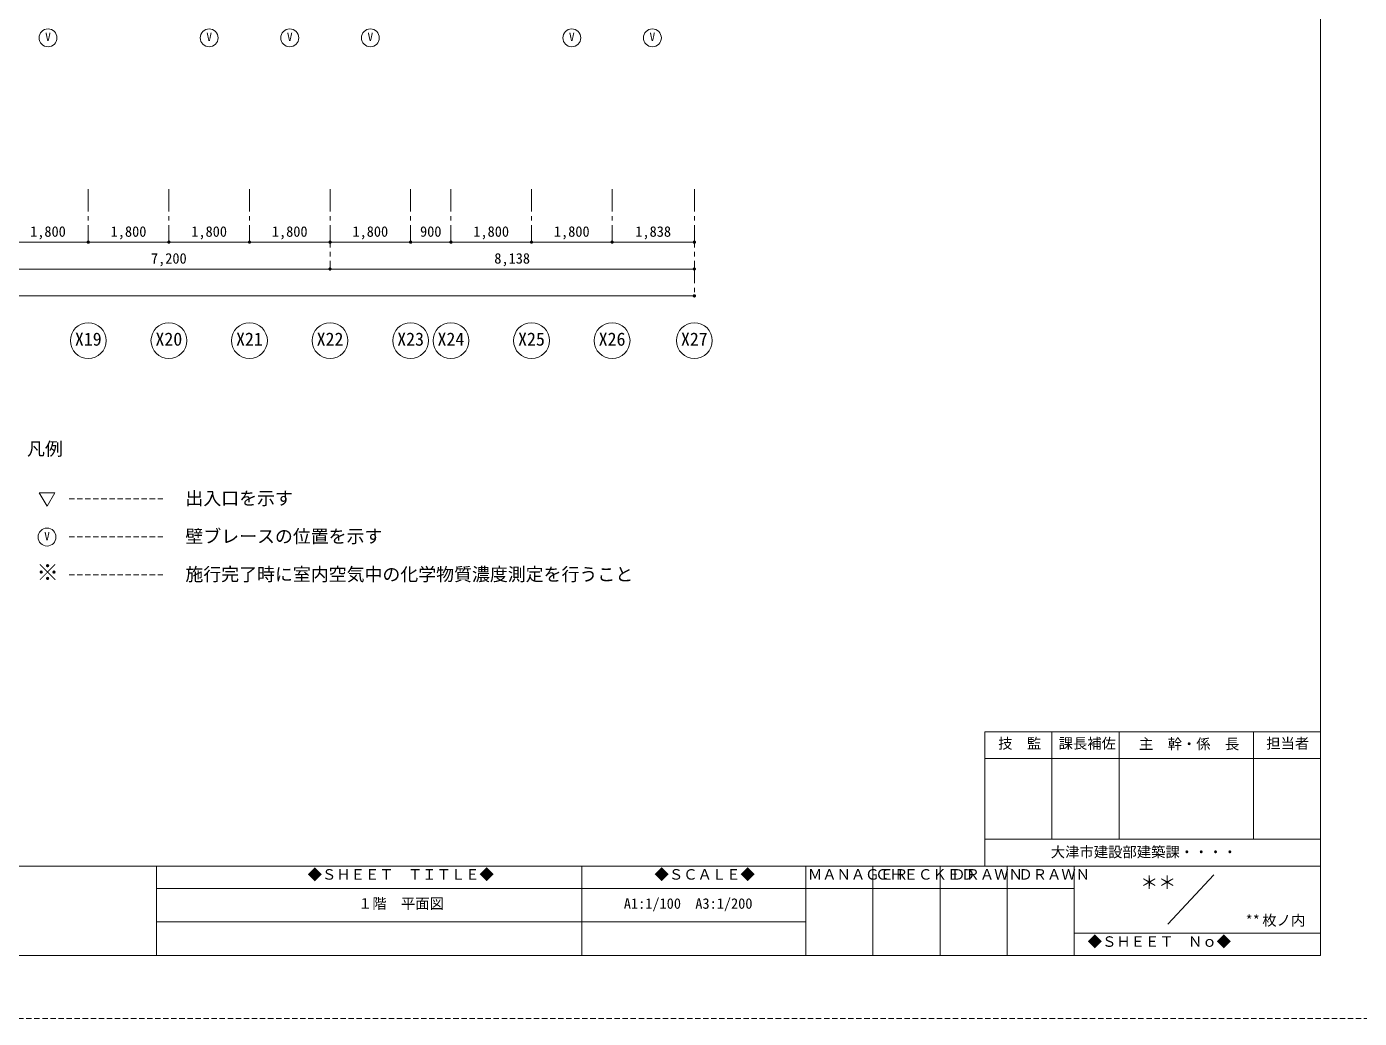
# Model space of a CAD drawing. Units: millimetres at full size, sheet at 1:100. Extents: x -84100 to 167013, y -59450 to 59350.
# Drawn here: x -31030 to -1262, y -59450 to -37303 of the extents above; entities that cross this region are included whole.
import ezdxf
from ezdxf.enums import TextEntityAlignment as Align

# ---------------------------------------------------------------- set-up
doc = ezdxf.new("R2010")
doc.units = ezdxf.units.MM
doc.header["$LTSCALE"] = 100
doc.header["$PDMODE"] = 32
doc.header["$PDSIZE"] = 50
doc.linetypes.add('CHAIN1', pattern=[8, 5, -1, 1, -1])
doc.linetypes.add('DASHED1', pattern=[1.8, 1.2, -0.6])
for name, color, linetype, lineweight in [('0-5_通芯符号', 3, 'CHAIN1', 9), ('0-6_寸法線', 3, 'Continuous', 9), ('1-9_敷地方位', 4, 'Continuous', 9), ('3-1', 5, 'Continuous', 9), ('3-3', 4, 'Continuous', 9), ('F-0', 3, 'Continuous', 9)]:
    doc.layers.add(name, color=color, linetype=linetype, lineweight=lineweight)
doc.layers.add('2-A', color=7, linetype='Continuous')
doc.styles.add('ＭＳ ゴシック', font='')
doc.styles.get('ＭＳ ゴシック').set_extended_font_data('MS Gothic')

msp = doc.modelspace()

# ---------------------------------------------------------------- linework, layer by layer
at = {"layer": '0-5_通芯符号'}
for p, q in [((-29653.5, -40934.7), (-29653.5, -42115.8)), ((-27853.5, -40934.7), (-27853.5, -42115.8)), ((-26053.5, -40934.7), (-26053.5, -42115.8)), ((-24253.5, -40934.7), (-24253.5, -42715.8)), ((-22453.5, -40934.7), (-22453.5, -42115.8)), ((-21553.5, -40934.7), (-21553.5, -42115.8)), ((-19753.5, -40934.7), (-19753.5, -42115.8)), ((-17953.5, -40934.7), (-17953.5, -42115.8)), ((-16116, -40934.7), (-16116, -43315.8))]:
    msp.add_line(p, q, dxfattribs=at)
at = {"layer": '0-5_通芯符号', "linetype": 'Continuous'}
for p, q in [((-31453.5, -42115.8), (-29653.5, -42115.8)), ((-29653.5, -42115.8), (-27853.5, -42115.8)), ((-27853.5, -42115.8), (-26053.5, -42115.8)), ((-26053.5, -42115.8), (-24253.5, -42115.8)), ((-24253.5, -42115.8), (-22453.5, -42115.8)), ((-22453.5, -42115.8), (-21553.5, -42115.8)), ((-21553.5, -42115.8), (-19753.5, -42115.8)), ((-19753.5, -42115.8), (-17953.5, -42115.8)), ((-17953.5, -42115.8), (-16116, -42115.8)), ((-31453.5, -42715.8), (-24253.5, -42715.8)), ((-24253.5, -42715.8), (-16116, -42715.8)), ((-61191, -43315.8), (-16116, -43315.8))]:
    msp.add_line(p, q, dxfattribs=at)
at = {"layer": '0-5_通芯符号'}
for p in [(-29653.5, -42115.8), (-27853.5, -42115.8), (-26053.5, -42115.8), (-24253.5, -42115.8), (-22453.5, -42115.8), (-21553.5, -42115.8), (-19753.5, -42115.8), (-17953.5, -42115.8), (-16116, -42115.8), (-24253.5, -42715.8), (-16116, -42715.8), (-16116, -43315.8)]:
    msp.add_point(p, dxfattribs=at)
at = {"layer": '0-6_寸法線'}
for centre in [(-29653.5, -44315.8), (-27853.5, -44315.8), (-26053.5, -44315.8), (-24253.5, -44315.8), (-22453.5, -44315.8), (-21553.5, -44315.8), (-19753.5, -44315.8), (-17953.5, -44315.8), (-16116, -44315.8)]:
    msp.add_circle(centre, 400, dxfattribs=at)
at = {"layer": '1-9_敷地方位', "color": 7, "linetype": 'DASHED1'}
for p, q in [((-30083.1, -47849.5), (-27987, -47849.5)), ((-30083.1, -48698.6), (-27987, -48698.6)), ((-30083.1, -49547.6), (-27987, -49547.6))]:
    msp.add_line(p, q, dxfattribs=at)
at = {"layer": '3-1'}
for p, q in [((-30748.1, -47714.7), (-30401.7, -47714.7)), ((-30574.9, -48014.7), (-30748.1, -47714.7)), ((-30574.9, -48014.7), (-30401.7, -47714.7))]:
    msp.add_line(p, q, dxfattribs=at)
at = {"layer": '3-3'}
for centre in [(-30553.5, -37553.3), (-26953.5, -37553.3), (-25153.5, -37553.3), (-23353.5, -37553.3), (-18853.5, -37553.3), (-17053.5, -37553.3), (-30574.9, -48702.2)]:
    msp.add_circle(centre, 200, dxfattribs=at)
at = {"layer": 'F-0', "color": 5}
for p, q in [((-2129, -58048.3), (-2129, -1048.3)), ((-81129, -56048.3), (-2129, -56048.3)), ((-28129, -56048.3), (-28129, -58048.3)), ((-18629, -56048.3), (-18629, -58048.3)), ((-13629, -56048.3), (-13629, -58048.3)), ((-12129, -56048.3), (-12129, -58048.3)), ((-10629, -56048.3), (-10629, -58048.3)), ((-9129, -56048.3), (-9129, -58048.3)), ((-7629, -56048.3), (-7629, -58048.3)), ((-5542.4, -57348.3), (-4515.7, -56248.3)), ((-28129, -56548.3), (-7629, -56548.3)), ((-28129, -57298.3), (-13629, -57298.3)), ((-7629, -57548.3), (-2129, -57548.3)), ((-2129, -58048.3), (-81129, -58048.3))]:
    msp.add_line(p, q, dxfattribs=at)
at = {"layer": 'F-0', "color": 2}
for p, q in [((-9629, -53048.3), (-9629, -56048.3)), ((-2129, -53048.3), (-9629, -53048.3)), ((-8129, -53048.3), (-8129, -55448.3)), ((-6629, -53048.3), (-6629, -55448.3)), ((-3629, -53048.3), (-3629, -55448.3)), ((-2129, -53048.3), (-2129, -56048.3)), ((-2129, -53648.3), (-9629, -53648.3)), ((-2129, -55448.3), (-9629, -55448.3)), ((-2129, -56048.3), (-9629, -56048.3))]:
    msp.add_line(p, q, dxfattribs=at)
at = {"layer": 'F-0', "color": 7, "linetype": 'DASHED1'}
msp.add_lwpolyline([(84100, -59450), (-84100, -59450), (-84100, 59350)], dxfattribs=at)

# ---------------------------------------------------------------- texts
at = {"layer": '0-5_通芯符号', "style": 'ＭＳ ゴシック'}
for s, p in [('1,800', (-30953.5, -42065.8)), ('1,800', (-29153.5, -42065.8)), ('1,800', (-27353.5, -42065.8)), ('1,800', (-25553.5, -42065.8)), ('1,800', (-23753.5, -42065.8)), ('900', (-22243.5, -42065.8)), ('1,800', (-21053.5, -42065.8)), ('1,800', (-19253.5, -42065.8)), ('1,838', (-17434.8, -42065.8)), ('7,200', (-28253.5, -42665.8)), ('8,138', (-20584.8, -42665.8))]:
    msp.add_text(s, height=234.6, dxfattribs=at).set_placement(p, align=Align.BOTTOM_LEFT)
at = {"layer": '0-6_寸法線', "style": 'ＭＳ ゴシック'}
for s, p in [('X19', (-29953.5, -44515.8)), ('X20', (-28153.5, -44515.8)), ('X21', (-26353.5, -44515.8)), ('X22', (-24553.5, -44515.8)), ('X23', (-22753.5, -44515.8)), ('X24', (-21853.5, -44515.8)), ('X25', (-20053.5, -44515.8)), ('X26', (-18253.5, -44515.8)), ('X27', (-16416, -44515.8))]:
    msp.add_text(s, height=293.3, dxfattribs=at).set_placement(p, align=Align.BOTTOM_LEFT)
at = {"layer": '1-9_敷地方位', "color": 3, "style": 'ＭＳ ゴシック'}
for s, p in [('凡例', (-31021.6, -46966.5)), ('出入口を示す', (-27484.4, -48070.3)), ('壁ブレースの位置を示す', (-27484.4, -48919.3)), ('施行完了時に室内空気中の化学物質濃度測定を行うこと', (-27484.4, -49768.3))]:
    msp.add_text(s, height=293.3, dxfattribs=at).set_placement(p, align=Align.BOTTOM_LEFT)
at = {"layer": '2-A', "style": 'ＭＳ ゴシック'}
msp.add_text('※', height=366.6, dxfattribs=at).set_placement((-30813, -49783.7), align=Align.BOTTOM_LEFT)
at = {"layer": '3-3', "style": 'ＭＳ ゴシック'}
for p in [(-30616, -37678.3), (-27016, -37678.3), (-25216, -37678.3), (-23416, -37678.3), (-18916, -37678.3), (-17116, -37678.3), (-30637.4, -48827.2)]:
    msp.add_text('V', height=183.3, dxfattribs=at).set_placement(p, align=Align.BOTTOM_LEFT)
at = {"layer": 'F-0', "style": 'ＭＳ ゴシック'}
for s, height, p in [('技\u3000監', 234.6, (-9329, -53498.3)), ('課長補佐', 234.6, (-7979, -53498.3)), ('主\u3000幹・係\u3000長', 234.6, (-6184.3, -53509.7)), ('担当者', 234.6, (-3342.1, -53496)), ('大津市建設部建築課・・・・', 234.6, (-8154, -55923.3)), ('◆ＳＨＥＥＴ\u3000ＴＩＴＬＥ◆', 234.6, (-24754, -56423.3)), ('◆ＳＣＡＬＥ◆', 234.6, (-17004, -56423.3)), ('ＭＡＮＡＧＥＲ', 234.6, (-13579, -56423.3)), ('ＣＨＥＣＫＥＤ', 234.6, (-12079, -56423.3)), ('ＤＲＡＷＮ', 234.6, (-10379, -56423.3)), ('ＤＲＡＷＮ', 234.6, (-8879, -56423.3)), ('＊＊', 293.3, (-6154.8, -56648.3)), ('１階\u3000平面図', 234.6, (-23629, -57073.3)), ('A1:1/100\u3000A3:1/200', 234.6, (-17691.5, -57073.3)), ('**', 234.6, (-3804, -57448.3)), ('枚ノ内', 234.6, (-3429, -57448.3)), ('◆ＳＨＥＥＴ\u3000Ｎｏ◆', 234.6, (-7329, -57923.3))]:
    msp.add_text(s, height=height, dxfattribs=at).set_placement(p, align=Align.BOTTOM_LEFT)

doc.saveas('drawing.dxf')
